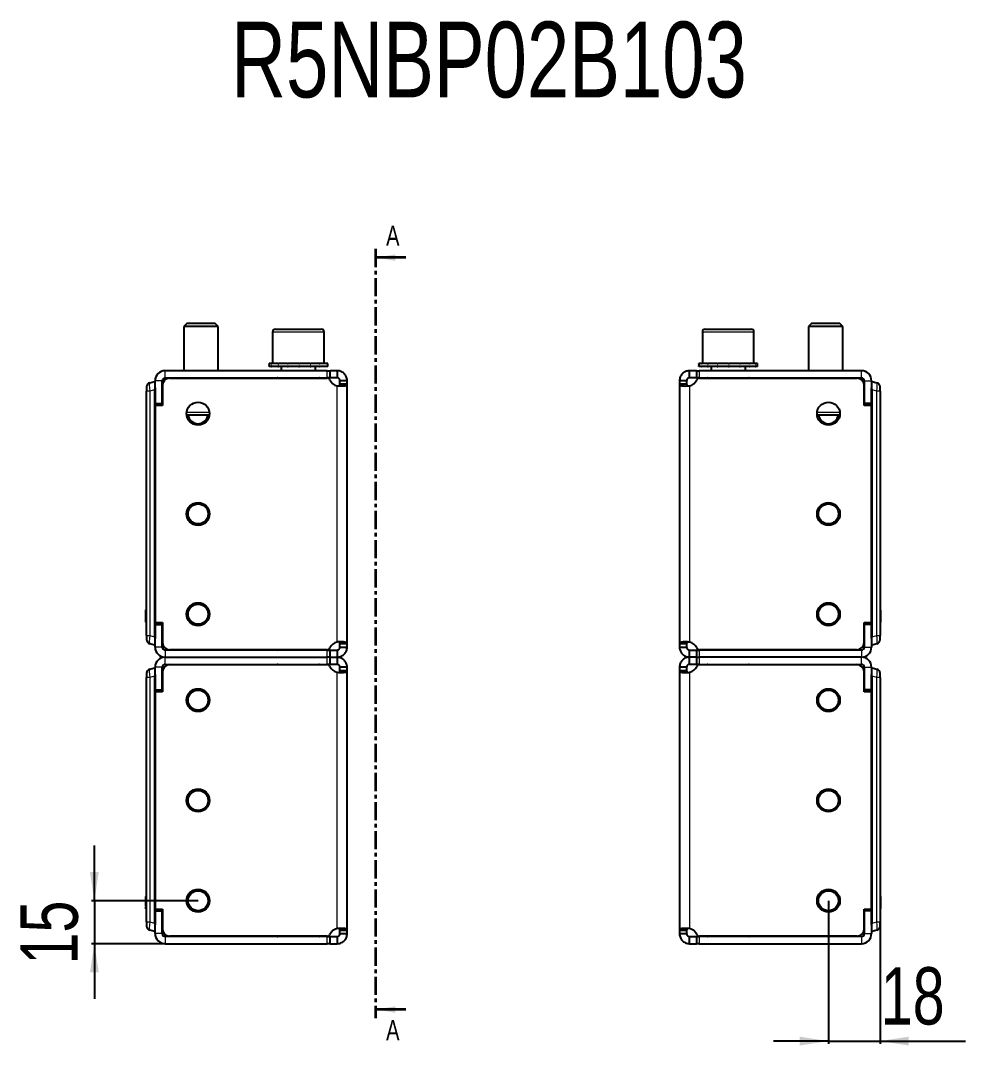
# Model space of a CAD drawing. Header units: millimetres. Extents: x 0 to 2611, y -108 to 612.
# Drawn here: x 1150.1 to 1480.6, y 253.8 to 611.6 of the extents above; entities that cross this region are included whole.
import ezdxf

# ---------------------------------------------------------------- set-up
doc = ezdxf.new("R2010")
doc.units = ezdxf.units.MM
doc.linetypes.add('CENTER', pattern=[10.16, 6.35, -1.27, 1.27, -1.27])
doc.layers.add('FORMAT', color=7, linetype='Continuous')
doc.styles.add('SLDTEXTSTYLE0', font='TXT', dxfattribs={"width": 0.75})
doc.dimstyles.new('SLDDIMSTYLE1', dxfattribs={"dimtxt": 20, "dimasz": 10, "dimexe": 0, "dimexo": 0.0625, "dimgap": 5, "dimtad": 2, "dimdec": 1, "dimrnd": 1e-09, "dimzin": 12, "dimdsep": 46, "dimtxsty": 'SLDTEXTSTYLE0', "dimsah": 1, "dimcen": 0.09, "dimadec": 0, "dimazin": 3, "dimtfac": 1, "dimtmove": 0, "dimatfit": 0, "dimfxl": 0, "dimfrac": 2, "dimtolj": 1, "dimtzin": 12, "dimarcsym": 0})

# ---------------------------------------------------------------- blocks, each defined once
blk = doc.blocks.new('_D_3')
at = {"layer": 'FORMAT'}
for p, q in [((1175.84, 304.39), (1175.84, 323.62)), ((1212.03, 304.39), (1174.84, 304.39)), ((1175.84, 304.39), (1175.84, 289.39)), ((1200.53, 289.39), (1174.84, 289.39)), ((1175.84, 289.39), (1175.84, 270.16))]:
    blk.add_line(p, q, dxfattribs=at)
for points in [[(1175.84, 304.39), (1177.38, 314.39), (1174.31, 314.39)], [(1175.84, 289.39), (1174.31, 279.39), (1177.38, 279.39)]]:
    blk.add_solid(points, dxfattribs=at)
at = {"layer": 'FORMAT', "insert": (1150.06, 282.11), "char_height": 20, "attachment_point": 1, "rotation": 90, "style": 'SLDTEXTSTYLE0'}
blk.add_mtext('15', dxfattribs=at)
blk = doc.blocks.new('_D_4')
at = {"layer": 'FORMAT'}
for p, q in [((1432.04, 304.38), (1432.04, 254.38)), ((1450.04, 299.63), (1450.04, 254.38)), ((1432.04, 255.38), (1412.81, 255.38)), ((1432.04, 255.38), (1450.04, 255.38)), ((1450.04, 255.38), (1479.82, 255.38))]:
    blk.add_line(p, q, dxfattribs=at)
for points in [[(1432.04, 255.38), (1422.04, 256.92), (1422.04, 253.85)], [(1450.04, 255.38), (1460.04, 253.85), (1460.04, 256.92)]]:
    blk.add_solid(points, dxfattribs=at)
at = {"layer": 'FORMAT', "insert": (1450.27, 281.17), "char_height": 20, "attachment_point": 1, "style": 'SLDTEXTSTYLE0'}
blk.add_mtext('18', dxfattribs=at)

msp = doc.modelspace()

# ---------------------------------------------------------------- linework, layer by layer
at = {"color": 7, "linetype": 'CENTER', "lineweight": 35}
msp.add_line((1273.91, 531.87), (1273.91, 263.4), dxfattribs=at)
at = {"color": 7, "linetype": 'Continuous', "lineweight": 35}
for p, q in [((1284.55, 528.87), (1273.91, 528.87)), ((1284.55, 266.4), (1273.91, 266.4))]:
    msp.add_line(p, q, dxfattribs=at)
at = {"color": 7, "linetype": 'Continuous', "lineweight": 25}
for p, q in [((1208.12, 505.89), (1207.04, 504.82)), ((1207.04, 504.82), (1207.04, 489.39)), ((1219.04, 504.82), (1207.04, 504.82)), ((1217.97, 505.89), (1208.12, 505.89)), ((1219.04, 504.82), (1217.97, 505.89)), ((1219.04, 489.39), (1219.04, 504.82)), ((1426.12, 505.89), (1425.04, 504.82)), ((1425.04, 504.82), (1425.04, 489.39)), ((1437.04, 504.82), (1425.04, 504.82)), ((1435.97, 505.89), (1426.12, 505.89)), ((1437.04, 504.82), (1435.97, 505.89)), ((1437.04, 489.39), (1437.04, 504.82)), ((1238.04, 502.89), (1238.04, 491.89)), ((1239.04, 503.89), (1255.04, 503.89)), ((1255.04, 503.89), (1255.04, 503.89)), ((1256.04, 491.89), (1256.04, 502.89)), ((1388.04, 502.89), (1388.04, 491.89)), ((1389.04, 503.89), (1405.04, 503.89)), ((1406.04, 491.89), (1406.04, 502.89)), ((1236.79, 491.89), (1236.79, 490.89)), ((1236.8, 491.89), (1236.8, 491.64)), ((1237.63, 491.89), (1236.8, 491.89)), ((1236.8, 491.89), (1236.8, 491.89)), ((1236.8, 490.89), (1236.8, 491.14)), ((1237.63, 490.89), (1236.8, 490.89)), ((1236.8, 490.89), (1236.8, 490.89)), ((1237.63, 491.89), (1237.73, 491.89)), ((1237.63, 490.89), (1237.73, 490.89)), ((1237.73, 491.89), (1237.73, 491.64)), ((1239.9, 491.89), (1237.73, 491.89)), ((1237.73, 490.89), (1237.73, 491.14)), ((1239.9, 490.89), (1237.73, 490.89)), ((1239.9, 491.89), (1240.08, 491.89)), ((1239.9, 490.89), (1240.08, 490.89)), ((1240.08, 491.89), (1240.08, 491.64)), ((1243.26, 491.89), (1240.08, 491.89)), ((1240.08, 490.89), (1240.08, 491.14)), ((1243.26, 490.89), (1240.08, 490.89)), ((1241.04, 490.89), (1241.04, 489.39)), ((1243.26, 491.89), (1243.49, 491.89)), ((1243.26, 490.89), (1243.49, 490.89)), ((1243.49, 491.89), (1243.49, 491.64)), ((1247.19, 491.89), (1243.49, 491.89)), ((1243.49, 490.89), (1243.49, 491.14)), ((1247.19, 490.89), (1243.49, 490.89)), ((1247.19, 491.89), (1247.27, 491.89)), ((1247.19, 490.89), (1247.34, 490.89)), ((1247.34, 490.89), (1247.44, 490.89)), ((1247.39, 491.89), (1247.44, 491.89)), ((1247.44, 491.89), (1247.44, 491.64)), ((1251.1, 491.89), (1247.44, 491.89)), ((1247.44, 490.89), (1247.44, 491.14)), ((1251.1, 490.89), (1247.44, 490.89)), ((1251.1, 491.89), (1251.33, 491.89)), ((1251.1, 490.89), (1251.33, 490.89)), ((1251.33, 491.89), (1251.33, 491.64)), ((1254.39, 491.89), (1251.33, 491.89)), ((1251.33, 490.89), (1251.33, 491.14)), ((1254.39, 490.89), (1251.33, 490.89)), ((1253.04, 489.39), (1253.04, 490.89)), ((1254.39, 491.89), (1254.57, 491.89)), ((1254.39, 490.89), (1254.57, 490.89)), ((1254.57, 491.89), (1254.57, 491.64)), ((1256.57, 491.89), (1254.57, 491.89)), ((1254.57, 490.89), (1254.57, 491.14)), ((1256.57, 490.89), (1254.57, 490.89)), ((1256.57, 491.89), (1256.66, 491.89)), ((1256.57, 490.89), (1256.66, 490.89)), ((1256.66, 491.89), (1256.66, 491.64)), ((1257.29, 491.89), (1256.66, 491.89)), ((1256.66, 490.89), (1256.66, 491.14)), ((1257.29, 490.89), (1256.66, 490.89)), ((1257.29, 490.89), (1257.29, 491.89)), ((1386.79, 491.89), (1386.79, 490.89)), ((1386.79, 491.89), (1386.8, 491.89)), ((1386.79, 490.89), (1386.8, 490.89)), ((1386.8, 491.89), (1386.8, 491.64)), ((1387.59, 491.89), (1386.8, 491.89)), ((1386.8, 490.89), (1386.8, 491.14)), ((1387.59, 490.89), (1386.8, 490.89)), ((1387.59, 491.89), (1387.69, 491.89)), ((1387.59, 490.89), (1387.69, 490.89)), ((1387.69, 491.89), (1387.69, 491.64)), ((1389.83, 491.89), (1387.69, 491.89)), ((1387.69, 490.89), (1387.69, 491.14)), ((1389.83, 490.89), (1387.69, 490.89)), ((1389.83, 491.89), (1390.01, 491.89)), ((1389.83, 490.89), (1390.01, 490.89)), ((1390.01, 491.89), (1390.01, 491.64)), ((1393.17, 491.89), (1390.01, 491.89)), ((1390.01, 490.89), (1390.01, 491.14)), ((1393.17, 490.89), (1390.01, 490.89)), ((1391.04, 490.89), (1391.04, 489.39)), ((1393.17, 491.89), (1393.4, 491.89)), ((1393.17, 490.89), (1393.4, 490.89)), ((1393.4, 491.89), (1393.4, 491.64)), ((1397.1, 491.89), (1393.4, 491.89)), ((1393.4, 490.89), (1393.4, 491.14)), ((1397.1, 490.89), (1393.4, 490.89)), ((1397.1, 491.89), (1397.18, 491.89)), ((1397.1, 490.89), (1397.27, 490.89)), ((1397.27, 490.89), (1397.35, 490.89)), ((1397.31, 491.89), (1397.35, 491.89)), ((1397.35, 491.89), (1397.35, 491.64)), ((1401.01, 491.89), (1397.35, 491.89)), ((1397.35, 490.89), (1397.35, 491.14)), ((1401.01, 490.89), (1397.35, 490.89)), ((1401.01, 491.89), (1401.24, 491.89)), ((1401.01, 490.89), (1401.24, 490.89)), ((1401.24, 491.89), (1401.24, 491.64)), ((1404.33, 491.89), (1401.24, 491.89)), ((1401.24, 490.89), (1401.24, 491.14)), ((1404.33, 490.89), (1401.24, 490.89)), ((1403.04, 489.39), (1403.04, 490.89)), ((1404.33, 491.89), (1404.5, 491.89)), ((1404.33, 490.89), (1404.5, 490.89)), ((1404.5, 491.89), (1404.5, 491.64)), ((1406.53, 491.89), (1404.5, 491.89)), ((1404.5, 490.89), (1404.5, 491.14)), ((1406.53, 490.89), (1404.5, 490.89)), ((1406.53, 491.89), (1406.63, 491.89)), ((1406.53, 490.89), (1406.63, 490.89)), ((1406.63, 491.89), (1406.63, 491.64)), ((1407.29, 491.89), (1406.63, 491.89)), ((1406.63, 490.89), (1406.63, 491.14)), ((1407.29, 490.89), (1406.63, 490.89)), ((1407.29, 490.89), (1407.29, 491.89)), ((1257.14, 489.39), (1200.54, 489.39)), ((1200.54, 486.89), (1257.14, 486.89)), ((1202.14, 486.79), (1257.12, 486.79)), ((1202.79, 486.89), (1202.79, 486.79)), ((1203.09, 486.89), (1203.09, 486.79)), ((1204.77, 486.89), (1204.77, 486.79)), ((1207.72, 486.89), (1207.72, 486.79)), ((1211.48, 486.89), (1211.48, 486.79)), ((1215.47, 486.89), (1215.47, 486.79)), ((1219.1, 486.89), (1219.1, 486.79)), ((1221.8, 486.89), (1221.8, 486.79)), ((1223.17, 486.89), (1223.17, 486.79)), ((1223.29, 486.79), (1223.29, 486.89)), ((1257.14, 489.39), (1258.14, 489.39)), ((1258.14, 486.89), (1257.14, 486.89)), ((1258.14, 486.89), (1258.14, 489.39)), ((1260.54, 489.39), (1258.14, 489.39)), ((1260.54, 486.89), (1258.14, 486.89)), ((1260.54, 489.39), (1260.54, 486.89)), ((1383.54, 486.89), (1383.54, 489.39)), ((1385.95, 489.39), (1383.54, 489.39)), ((1385.95, 486.89), (1383.54, 486.89)), ((1385.94, 489.39), (1385.94, 486.89)), ((1385.94, 489.39), (1386.94, 489.39)), ((1386.94, 486.89), (1385.94, 486.89)), ((1443.54, 489.39), (1386.94, 489.39)), ((1386.94, 486.89), (1443.54, 486.89)), ((1386.97, 486.79), (1441.94, 486.79)), ((1420.79, 486.89), (1420.79, 486.79)), ((1421.09, 486.89), (1421.09, 486.79)), ((1422.77, 486.89), (1422.77, 486.79)), ((1425.72, 486.89), (1425.72, 486.79)), ((1429.48, 486.89), (1429.48, 486.79)), ((1433.47, 486.89), (1433.47, 486.79)), ((1437.1, 486.89), (1437.1, 486.79)), ((1439.8, 486.89), (1439.8, 486.79)), ((1441.17, 486.89), (1441.17, 486.79)), ((1441.29, 486.79), (1441.29, 486.89)), ((1194.04, 483.74), (1194.04, 482.29)), ((1195.16, 485.19), (1196.84, 485.64)), ((1196.84, 485.64), (1197.04, 485.64)), ((1197.04, 477.94), (1197.04, 485.89)), ((1197.04, 483.37), (1197.04, 395.92)), ((1199.54, 477.94), (1199.54, 485.89)), ((1199.64, 484.29), (1199.64, 477.29)), ((1264.04, 485.89), (1261.54, 485.89)), ((1261.54, 484.67), (1261.54, 485.89)), ((1264.04, 484.67), (1261.54, 484.67)), ((1264.04, 484.67), (1264.04, 485.89)), ((1264.04, 394.11), (1264.04, 484.67)), ((1382.54, 485.89), (1380.04, 485.89)), ((1380.04, 485.89), (1380.04, 484.67)), ((1380.04, 484.67), (1380.04, 394.11)), ((1382.54, 484.67), (1380.04, 484.67)), ((1382.54, 485.89), (1382.54, 484.67)), ((1444.44, 477.29), (1444.44, 484.29)), ((1444.54, 485.89), (1444.54, 477.94)), ((1447.04, 485.89), (1447.04, 477.94)), ((1447.04, 485.64), (1447.24, 485.64)), ((1447.04, 395.92), (1447.04, 483.37)), ((1447.24, 485.64), (1448.93, 485.19)), ((1450.04, 482.29), (1450.04, 483.74)), ((1194.04, 407.84), (1194.04, 482.29)), ((1196.84, 482.74), (1196.84, 396.54)), ((1447.24, 396.54), (1447.24, 482.74)), ((1450.04, 482.29), (1450.04, 407.84)), ((1197.04, 477.94), (1199.54, 477.94)), ((1197.04, 401.49), (1197.04, 477.29)), ((1199.64, 477.29), (1197.04, 477.29)), ((1199.64, 478.87), (1199.54, 478.66)), ((1444.44, 478.87), (1444.54, 478.66)), ((1447.04, 477.29), (1444.44, 477.29)), ((1447.04, 477.94), (1444.54, 477.94)), ((1447.04, 477.29), (1447.04, 401.49)), ((1216.01, 473.89), (1208.08, 473.89)), ((1436.01, 473.89), (1428.08, 473.89)), ((1193.84, 405.9), (1194.04, 405.9)), ((1193.84, 405.55), (1194.04, 405.55)), ((1193.84, 404.82), (1193.84, 405.55)), ((1193.84, 404.82), (1194.04, 404.82)), ((1194.04, 399.64), (1194.04, 407.84)), ((1450.04, 407.84), (1450.04, 399.64)), ((1450.24, 405.9), (1450.04, 405.9)), ((1450.24, 405.86), (1450.04, 405.86)), ((1450.24, 405.84), (1450.04, 405.84)), ((1450.24, 405.4), (1450.24, 402.08)), ((1193.84, 403.87), (1193.84, 403.98)), ((1193.84, 402.42), (1194.04, 402.42)), ((1193.84, 401.88), (1193.84, 402.42)), ((1193.84, 401.88), (1194.04, 401.88)), ((1193.84, 401.59), (1194.04, 401.59)), ((1197.04, 401.49), (1199.64, 401.49)), ((1197.04, 400.84), (1199.54, 400.84)), ((1197.04, 392.89), (1197.04, 400.84)), ((1199.54, 392.89), (1199.54, 400.84)), ((1199.64, 401.49), (1199.64, 394.49)), ((1444.44, 401.49), (1447.04, 401.49)), ((1444.44, 394.49), (1444.44, 401.49)), ((1444.54, 400.84), (1444.54, 392.89)), ((1447.04, 400.84), (1444.54, 400.84)), ((1447.04, 400.84), (1447.04, 392.89)), ((1450.24, 401.64), (1450.04, 401.64)), ((1450.24, 401.59), (1450.04, 401.59)), ((1194.04, 396.99), (1194.04, 399.64)), ((1199.64, 400.41), (1199.54, 400.63)), ((1444.44, 400.41), (1444.54, 400.63)), ((1450.04, 399.64), (1450.04, 396.99)), ((1194.04, 396.99), (1194.04, 395.54)), ((1196.84, 393.64), (1195.16, 394.09)), ((1197.04, 393.64), (1196.84, 393.64)), ((1261.54, 394.11), (1264.04, 394.11)), ((1261.54, 392.89), (1261.54, 394.11)), ((1264.04, 392.89), (1264.04, 394.11)), ((1380.04, 394.11), (1382.54, 394.11)), ((1380.04, 394.11), (1380.04, 392.89)), ((1382.54, 394.11), (1382.54, 392.89)), ((1447.24, 393.64), (1447.04, 393.64)), ((1448.93, 394.09), (1447.24, 393.64)), ((1450.04, 395.54), (1450.04, 396.99)), ((1257.14, 391.89), (1200.54, 391.89)), ((1257.12, 391.99), (1202.14, 391.99)), ((1257.14, 391.89), (1258.14, 391.89)), ((1258.14, 389.39), (1258.14, 391.89)), ((1258.14, 391.89), (1260.54, 391.89)), ((1260.54, 391.89), (1260.54, 389.39)), ((1261.54, 392.89), (1264.04, 392.89)), ((1380.04, 392.89), (1382.54, 392.89)), ((1383.54, 389.39), (1383.54, 391.89)), ((1383.54, 391.89), (1385.95, 391.89)), ((1385.94, 391.89), (1385.94, 389.39)), ((1385.94, 391.89), (1386.94, 391.89)), ((1443.54, 391.89), (1386.94, 391.89)), ((1441.94, 391.99), (1386.97, 391.99)), ((1200.54, 389.39), (1257.14, 389.39)), ((1200.54, 386.89), (1257.14, 386.89)), ((1202.14, 386.79), (1257.12, 386.79)), ((1258.14, 389.39), (1257.14, 389.39)), ((1258.14, 386.89), (1257.14, 386.89)), ((1258.14, 386.89), (1258.14, 389.39)), ((1258.14, 389.39), (1260.54, 389.39)), ((1260.54, 386.89), (1258.14, 386.89)), ((1260.54, 389.39), (1260.54, 386.89)), ((1383.54, 386.89), (1383.54, 389.39)), ((1385.95, 389.39), (1383.54, 389.39)), ((1385.95, 386.89), (1383.54, 386.89)), ((1385.94, 389.39), (1385.94, 386.89)), ((1385.94, 389.39), (1386.94, 389.39)), ((1386.94, 386.89), (1385.94, 386.89)), ((1443.54, 389.39), (1386.94, 389.39)), ((1386.94, 386.89), (1443.54, 386.89)), ((1386.97, 386.79), (1441.94, 386.79)), ((1194.04, 383.74), (1194.04, 382.29)), ((1195.16, 385.19), (1196.84, 385.64)), ((1196.84, 385.64), (1197.04, 385.64)), ((1197.04, 377.94), (1197.04, 385.89)), ((1197.04, 383.37), (1197.04, 295.92)), ((1199.54, 377.94), (1199.54, 385.89)), ((1199.64, 384.29), (1199.64, 377.29)), ((1264.04, 385.89), (1261.54, 385.89)), ((1261.54, 384.67), (1261.54, 385.89)), ((1264.04, 384.67), (1261.54, 384.67)), ((1264.04, 384.67), (1264.04, 385.89)), ((1264.04, 294.11), (1264.04, 384.67)), ((1382.54, 385.89), (1380.04, 385.89)), ((1380.04, 385.89), (1380.04, 384.67)), ((1380.04, 384.67), (1380.04, 294.11)), ((1382.54, 384.67), (1380.04, 384.67)), ((1382.54, 385.89), (1382.54, 384.67)), ((1444.44, 377.29), (1444.44, 384.29)), ((1444.54, 385.89), (1444.54, 377.94)), ((1447.04, 385.89), (1447.04, 377.94)), ((1447.04, 385.64), (1447.24, 385.64)), ((1447.04, 295.92), (1447.04, 383.37)), ((1447.24, 385.64), (1448.93, 385.19)), ((1450.04, 382.29), (1450.04, 383.74)), ((1194.04, 307.84), (1194.04, 382.29)), ((1196.84, 382.74), (1196.84, 296.54)), ((1447.24, 296.54), (1447.24, 382.74)), ((1450.04, 382.29), (1450.04, 307.84)), ((1197.04, 377.94), (1199.54, 377.94)), ((1197.04, 301.49), (1197.04, 377.29)), ((1199.64, 377.29), (1197.04, 377.29)), ((1199.64, 378.87), (1199.54, 378.66)), ((1444.44, 378.87), (1444.54, 378.66)), ((1447.04, 377.29), (1444.44, 377.29)), ((1447.04, 377.94), (1444.54, 377.94)), ((1447.04, 377.29), (1447.04, 301.49)), ((1194.04, 299.64), (1194.04, 307.84)), ((1450.04, 307.84), (1450.04, 299.64)), ((1193.84, 305.9), (1194.04, 305.9)), ((1193.84, 305.55), (1194.04, 305.55)), ((1193.84, 304.82), (1193.84, 305.55)), ((1193.84, 304.82), (1194.04, 304.82)), ((1450.24, 305.9), (1450.04, 305.9)), ((1450.24, 305.86), (1450.04, 305.86)), ((1450.24, 305.84), (1450.04, 305.84)), ((1450.24, 305.4), (1450.24, 302.08)), ((1193.84, 303.87), (1193.84, 303.98)), ((1193.84, 302.42), (1194.04, 302.42)), ((1193.84, 301.88), (1193.84, 302.42)), ((1193.84, 301.88), (1194.04, 301.88)), ((1193.84, 301.59), (1194.04, 301.59)), ((1197.04, 301.49), (1199.64, 301.49)), ((1197.04, 300.84), (1199.54, 300.84)), ((1197.04, 292.89), (1197.04, 300.84)), ((1199.54, 292.89), (1199.54, 300.84)), ((1199.64, 300.41), (1199.54, 300.63)), ((1199.64, 301.49), (1199.64, 294.49)), ((1444.44, 301.49), (1447.04, 301.49)), ((1444.44, 294.49), (1444.44, 301.49)), ((1444.44, 300.41), (1444.54, 300.63)), ((1444.54, 300.84), (1444.54, 292.89)), ((1447.04, 300.84), (1444.54, 300.84)), ((1447.04, 300.84), (1447.04, 292.89)), ((1450.24, 301.64), (1450.04, 301.64)), ((1450.24, 301.59), (1450.04, 301.59)), ((1194.04, 296.99), (1194.04, 299.64)), ((1194.04, 296.99), (1194.04, 295.54)), ((1450.04, 299.64), (1450.04, 296.99)), ((1450.04, 295.54), (1450.04, 296.99)), ((1196.84, 293.64), (1195.16, 294.09)), ((1197.04, 293.64), (1196.84, 293.64)), ((1261.54, 294.11), (1264.04, 294.11)), ((1261.54, 292.89), (1261.54, 294.11)), ((1264.04, 292.89), (1264.04, 294.11)), ((1380.04, 294.11), (1382.54, 294.11)), ((1380.04, 294.11), (1380.04, 292.89)), ((1382.54, 294.11), (1382.54, 292.89)), ((1447.24, 293.64), (1447.04, 293.64)), ((1448.93, 294.09), (1447.24, 293.64)), ((1257.14, 291.89), (1200.54, 291.89)), ((1257.12, 291.99), (1202.14, 291.99)), ((1257.14, 291.89), (1258.14, 291.89)), ((1258.14, 289.39), (1258.14, 291.89)), ((1258.14, 291.89), (1260.54, 291.89)), ((1260.54, 291.89), (1260.54, 289.39)), ((1261.54, 292.89), (1264.04, 292.89)), ((1380.04, 292.89), (1382.54, 292.89)), ((1383.54, 289.39), (1383.54, 291.89)), ((1383.54, 291.89), (1385.94, 291.89)), ((1385.94, 291.89), (1385.94, 289.39)), ((1385.94, 291.89), (1386.94, 291.89)), ((1443.54, 291.89), (1386.94, 291.89)), ((1441.94, 291.99), (1386.97, 291.99)), ((1200.54, 289.39), (1257.14, 289.39)), ((1258.14, 289.39), (1257.14, 289.39)), ((1258.14, 289.39), (1260.54, 289.39)), ((1383.54, 289.39), (1385.95, 289.39)), ((1386.94, 289.39), (1385.94, 289.39)), ((1386.94, 289.39), (1443.54, 289.39))]:
    msp.add_line(p, q, dxfattribs=at)
at = {"color": 8, "linetype": 'Continuous', "lineweight": 18}
for p, q in [((1256.04, 502.89), (1238.04, 502.89)), ((1406.04, 502.89), (1388.04, 502.89)), ((1200.54, 486.89), (1200.54, 489.39)), ((1257.14, 486.89), (1257.14, 489.39)), ((1386.94, 489.39), (1386.94, 486.89)), ((1443.54, 486.89), (1443.54, 489.39)), ((1199.54, 485.89), (1197.04, 485.89)), ((1260.54, 394.67), (1260.54, 484.12)), ((1383.54, 484.12), (1383.54, 394.67)), ((1444.54, 485.89), (1447.04, 485.89)), ((1195.16, 482.29), (1194.04, 482.29)), ((1196.84, 482.74), (1195.16, 482.29)), ((1195.16, 482.29), (1195.16, 396.99)), ((1448.93, 482.29), (1447.24, 482.74)), ((1448.93, 396.99), (1448.93, 482.29)), ((1450.04, 482.29), (1448.93, 482.29)), ((1197.24, 477.94), (1197.24, 477.29)), ((1446.85, 477.29), (1446.85, 477.94)), ((1208.08, 474.89), (1216.01, 474.89)), ((1428.08, 474.89), (1436.01, 474.89)), ((1450.24, 405.4), (1450.04, 405.4)), ((1193.84, 403.7), (1194.04, 403.7)), ((1197.24, 401.49), (1197.24, 400.84)), ((1446.85, 400.84), (1446.85, 401.49)), ((1450.24, 402.08), (1450.04, 402.08)), ((1194.04, 396.99), (1195.16, 396.99)), ((1195.16, 396.99), (1196.84, 396.54)), ((1447.24, 396.54), (1448.93, 396.99)), ((1448.93, 396.99), (1450.04, 396.99)), ((1199.54, 392.89), (1197.04, 392.89)), ((1200.54, 391.89), (1200.54, 389.39)), ((1257.14, 389.39), (1257.14, 391.89)), ((1386.94, 391.89), (1386.94, 389.39)), ((1443.54, 391.89), (1443.54, 389.39)), ((1444.54, 392.89), (1447.04, 392.89)), ((1200.54, 386.89), (1200.54, 389.39)), ((1257.14, 386.89), (1257.14, 389.39)), ((1386.94, 389.39), (1386.94, 386.89)), ((1443.54, 386.89), (1443.54, 389.39)), ((1199.54, 385.89), (1197.04, 385.89)), ((1260.54, 294.67), (1260.54, 384.12)), ((1383.54, 384.12), (1383.54, 294.67)), ((1444.54, 385.89), (1447.04, 385.89)), ((1195.16, 382.29), (1194.04, 382.29)), ((1196.84, 382.74), (1195.16, 382.29)), ((1195.16, 382.29), (1195.16, 296.99)), ((1448.93, 382.29), (1447.24, 382.74)), ((1448.93, 296.99), (1448.93, 382.29)), ((1450.04, 382.29), (1448.93, 382.29)), ((1197.24, 377.94), (1197.24, 377.29)), ((1446.85, 377.29), (1446.85, 377.94)), ((1450.24, 305.4), (1450.04, 305.4)), ((1193.84, 303.7), (1194.04, 303.7)), ((1197.24, 301.49), (1197.24, 300.84)), ((1446.85, 300.84), (1446.85, 301.49)), ((1450.24, 302.08), (1450.04, 302.08)), ((1194.04, 296.99), (1195.16, 296.99)), ((1195.16, 296.99), (1196.84, 296.54)), ((1447.24, 296.54), (1448.93, 296.99)), ((1448.93, 296.99), (1450.04, 296.99)), ((1199.54, 292.89), (1197.04, 292.89)), ((1200.54, 291.89), (1200.54, 289.39)), ((1257.14, 289.39), (1257.14, 291.89)), ((1386.94, 291.89), (1386.94, 289.39)), ((1443.54, 291.89), (1443.54, 289.39)), ((1444.54, 292.89), (1447.04, 292.89))]:
    msp.add_line(p, q, dxfattribs=at)
at = {"color": 7, "linetype": 'Continuous', "lineweight": 25}
for centre, radius in [((1212.04, 474.39), 4), ((1432.04, 474.39), 4), ((1212.04, 439.39), 4), ((1212.04, 439.39), 3.5), ((1432.04, 439.39), 4), ((1432.04, 439.39), 3.5), ((1212.04, 404.39), 4), ((1212.04, 404.39), 3.5), ((1432.04, 404.39), 4), ((1432.04, 404.39), 3.5), ((1212.04, 374.39), 4), ((1212.04, 374.39), 3.5), ((1432.04, 374.39), 4), ((1432.04, 374.39), 3.5), ((1212.04, 339.39), 4), ((1212.04, 339.39), 3.5), ((1432.04, 339.39), 4), ((1432.04, 339.39), 3.5), ((1212.04, 304.39), 4), ((1212.04, 304.39), 3.5), ((1432.04, 304.39), 4), ((1432.04, 304.39), 3.5)]:
    msp.add_circle(centre, radius, dxfattribs=at)
for centre, radius, start, end in [((1239.04, 502.89), 1, 90, 180), ((1255.04, 502.89), 1, 0, 90), ((1389.04, 502.89), 1, 90, 180), ((1405.04, 502.89), 1, 0, 90), ((1200.54, 485.89), 3.5, 90, 180), ((1200.54, 485.89), 1, 90, 180), ((1202.14, 484.29), 2.5, 90, 180), ((1239.69, 486.54), 0.35, 45.5847, 90), ((1254.39, 486.54), 0.35, 90, 134.4153), ((1257.12, 485.79), 1, 22.8854, 90), ((1386.97, 485.79), 1, 90, 157.1146), ((1389.69, 486.54), 0.35, 45.5847, 90), ((1404.39, 486.54), 0.35, 90, 134.4153), ((1441.94, 484.29), 2.5, 360, 90), ((1443.54, 485.89), 3.5, 360, 90), ((1443.54, 485.89), 1, 360, 90), ((1195.54, 483.74), 1.5, 105, 180), ((1261.27, 487.54), 3.5, 202.8854, 258.1052), ((1382.82, 487.54), 3.5, 281.8948, 337.1146), ((1448.54, 483.74), 1.5, 0, 75), ((1212.04, 474.39), 3.5, 188.2132, 351.7868), ((1432.04, 474.39), 3.5, 188.2132, 351.7868), ((1195.54, 395.54), 1.5, 180, 255), ((1202.14, 394.49), 2.5, 180, 270), ((1261.27, 391.24), 3.5, 101.8948, 157.1146), ((1382.82, 391.24), 3.5, 22.8854, 78.1052), ((1441.94, 394.49), 2.5, 270, 0), ((1448.54, 395.54), 1.5, 285, 0), ((1200.54, 392.89), 3.5, 180, 270), ((1200.54, 392.89), 1, 180, 270), ((1239.69, 392.24), 0.35, 270, 314.4153), ((1254.39, 392.24), 0.35, 225.5847, 270), ((1257.12, 392.99), 1, 270, 337.1146), ((1386.97, 392.99), 1, 202.8854, 270), ((1389.69, 392.24), 0.35, 270, 314.4153), ((1404.39, 392.24), 0.35, 225.5847, 270), ((1443.54, 392.89), 3.5, 270, 0), ((1443.54, 392.89), 1, 270, 0), ((1200.54, 385.89), 3.5, 90, 180), ((1200.54, 385.89), 1, 90, 180), ((1202.14, 384.29), 2.5, 90, 180), ((1239.69, 386.54), 0.35, 45.5847, 90), ((1254.39, 386.54), 0.35, 90, 134.4153), ((1257.12, 385.79), 1, 22.8854, 90), ((1386.97, 385.79), 1, 90, 157.1146), ((1389.69, 386.54), 0.35, 45.5847, 90), ((1404.39, 386.54), 0.35, 90, 134.4153), ((1441.94, 384.29), 2.5, 360, 90), ((1443.54, 385.89), 3.5, 360, 90), ((1443.54, 385.89), 1, 360, 90), ((1195.54, 383.74), 1.5, 105, 180), ((1261.27, 387.54), 3.5, 202.8854, 258.1052), ((1382.82, 387.54), 3.5, 281.8948, 337.1146), ((1448.54, 383.74), 1.5, 0, 75), ((1195.54, 295.54), 1.5, 180, 255), ((1202.14, 294.49), 2.5, 180, 270), ((1261.27, 291.24), 3.5, 101.8948, 157.1146), ((1382.82, 291.24), 3.5, 22.8854, 78.1052), ((1441.94, 294.49), 2.5, 270, 0), ((1448.54, 295.54), 1.5, 285, 0), ((1200.54, 292.89), 3.5, 180, 270), ((1200.54, 292.89), 1, 180, 270), ((1239.69, 292.24), 0.35, 270, 314.4153), ((1254.39, 292.24), 0.35, 225.5847, 270), ((1257.12, 292.99), 1, 270, 337.1146), ((1386.97, 292.99), 1, 202.8854, 270), ((1389.69, 292.24), 0.35, 270, 314.4153), ((1404.39, 292.24), 0.35, 225.5847, 270), ((1443.54, 292.89), 3.5, 270, 0), ((1443.54, 292.89), 1, 270, 0)]:
    msp.add_arc(centre, radius, start, end, dxfattribs=at)
at = {"color": 8, "linetype": 'Continuous', "lineweight": 18}
for centre, major_axis, start_param, end_param in [((1195.54, 482.19), (-0.38, 3), 0.016741, 1.520499), ((1448.54, 482.19), (0.38, 3), 4.762686, 6.266445), ((1195.54, 397.1), (0.38, 3), 1.621093, 3.124852), ((1448.54, 397.1), (-0.38, 3), 3.158333, 4.662092), ((1195.54, 382.19), (-0.38, 3), 0.016741, 1.520499), ((1448.54, 382.19), (0.38, 3), 4.762686, 6.266445), ((1195.54, 297.1), (0.38, 3), 1.621093, 3.124852), ((1448.54, 297.1), (-0.38, 3), 3.158333, 4.662092)]:
    msp.add_ellipse(centre, major_axis=major_axis, ratio=0.123038, start_param=start_param, end_param=end_param, dxfattribs=at)
at = {"color": 7, "linetype": 'Continuous', "lineweight": 25}
for centre, major_axis, start_param, end_param in [((1208.44, 485.64), (-11.57, -3.1), 6.030113, 6.216148), ((1435.65, 485.64), (11.57, -3.1), 0.067037, 0.253072), ((1208.44, 393.64), (-11.57, 3.1), 0.067037, 0.253072), ((1435.65, 393.64), (11.57, 3.1), 6.030113, 6.216148), ((1208.44, 385.64), (-11.57, -3.1), 6.030113, 6.216148), ((1435.65, 385.64), (11.57, -3.1), 0.067037, 0.253072), ((1208.44, 293.64), (-11.57, 3.1), 0.067037, 0.253072), ((1435.65, 293.64), (11.57, 3.1), 6.030113, 6.216148)]:
    msp.add_ellipse(centre, major_axis=major_axis, ratio=0.250563, start_param=start_param, end_param=end_param, dxfattribs=at)
for points, knots in [([(1236.8, 491.64), (1236.8, 491.68), (1236.8, 491.75), (1236.8, 491.83), (1236.8, 491.87), (1236.8, 491.89)], [0, 0, 0, 0, 0.4999808, 0.7499881, 1, 1, 1, 1]), ([(1236.8, 490.89), (1236.8, 490.91), (1236.8, 490.95), (1236.8, 491.04), (1236.8, 491.1), (1236.8, 491.14)], [0, 0, 0, 0, 0.25014, 0.50028, 1, 1, 1, 1]), ([(1237.73, 491.64), (1237.72, 491.68), (1237.69, 491.75), (1237.66, 491.83), (1237.64, 491.87), (1237.63, 491.89)], [0, 0, 0, 0, 0.499981, 0.749988, 1, 1, 1, 1]), ([(1237.63, 490.89), (1237.64, 490.91), (1237.66, 490.95), (1237.69, 491.04), (1237.72, 491.1), (1237.73, 491.14)], [0, 0, 0, 0, 0.25014, 0.50028, 1, 1, 1, 1]), ([(1240.08, 491.64), (1240.05, 491.68), (1240, 491.75), (1239.94, 491.83), (1239.91, 491.87), (1239.9, 491.89)], [0, 0, 0, 0, 0.4999808, 0.7499881, 1, 1, 1, 1]), ([(1239.9, 490.89), (1239.91, 490.91), (1239.94, 490.95), (1240, 491.04), (1240.05, 491.1), (1240.08, 491.14)], [0, 0, 0, 0, 0.25014, 0.50028, 1, 1, 1, 1]), ([(1243.49, 491.64), (1243.45, 491.68), (1243.39, 491.75), (1243.31, 491.83), (1243.28, 491.87), (1243.26, 491.89)], [0, 0, 0, 0, 0.499981, 0.749988, 1, 1, 1, 1]), ([(1243.26, 490.89), (1243.28, 490.91), (1243.31, 490.95), (1243.39, 491.04), (1243.45, 491.1), (1243.49, 491.14)], [0, 0, 0, 0, 0.25014, 0.50028, 1, 1, 1, 1]), ([(1247.44, 491.64), (1247.4, 491.68), (1247.34, 491.75), (1247.25, 491.83), (1247.21, 491.87), (1247.19, 491.89)], [0, 0, 0, 0, 0.499981, 0.749988, 1, 1, 1, 1]), ([(1247.19, 490.89), (1247.21, 490.91), (1247.25, 490.95), (1247.34, 491.04), (1247.4, 491.1), (1247.44, 491.14)], [0, 0, 0, 0, 0.25014, 0.50028, 1, 1, 1, 1]), ([(1247.44, 491.64), (1247.42, 491.71), (1247.39, 491.84), (1247.36, 491.88), (1247.34, 491.89)], [0, 0, 0, 0, 0.561794, 1, 1, 1, 1]), ([(1247.44, 491.14), (1247.42, 491.07), (1247.39, 490.94), (1247.36, 490.91), (1247.34, 490.89)], [0, 0, 0, 0, 0.561794, 1, 1, 1, 1]), ([(1251.33, 491.64), (1251.29, 491.68), (1251.23, 491.75), (1251.16, 491.83), (1251.12, 491.87), (1251.1, 491.89)], [0, 0, 0, 0, 0.499981, 0.749988, 1, 1, 1, 1]), ([(1251.1, 490.89), (1251.12, 490.91), (1251.16, 490.95), (1251.23, 491.04), (1251.29, 491.1), (1251.33, 491.14)], [0, 0, 0, 0, 0.25014, 0.50028, 1, 1, 1, 1]), ([(1254.57, 491.64), (1254.54, 491.68), (1254.5, 491.75), (1254.44, 491.83), (1254.41, 491.87), (1254.39, 491.89)], [0, 0, 0, 0, 0.499981, 0.749988, 1, 1, 1, 1]), ([(1254.39, 490.89), (1254.41, 490.91), (1254.44, 490.95), (1254.5, 491.04), (1254.54, 491.1), (1254.57, 491.14)], [0, 0, 0, 0, 0.25014, 0.50028, 1, 1, 1, 1]), ([(1256.66, 491.64), (1256.64, 491.68), (1256.62, 491.75), (1256.59, 491.83), (1256.58, 491.87), (1256.57, 491.89)], [0, 0, 0, 0, 0.499981, 0.749988, 1, 1, 1, 1]), ([(1256.57, 490.89), (1256.58, 490.91), (1256.59, 490.95), (1256.62, 491.04), (1256.64, 491.1), (1256.66, 491.14)], [0, 0, 0, 0, 0.25014, 0.50028, 1, 1, 1, 1]), ([(1386.8, 491.64), (1386.8, 491.68), (1386.8, 491.75), (1386.79, 491.83), (1386.79, 491.87), (1386.79, 491.89)], [0, 0, 0, 0, 0.499981, 0.749988, 1, 1, 1, 1]), ([(1386.79, 490.89), (1386.79, 490.91), (1386.79, 490.95), (1386.8, 491.04), (1386.8, 491.1), (1386.8, 491.14)], [0, 0, 0, 0, 0.25014, 0.50028, 1, 1, 1, 1]), ([(1387.69, 491.64), (1387.68, 491.68), (1387.65, 491.75), (1387.62, 491.83), (1387.6, 491.87), (1387.59, 491.89)], [0, 0, 0, 0, 0.499981, 0.749988, 1, 1, 1, 1]), ([(1387.59, 490.89), (1387.6, 490.91), (1387.62, 490.95), (1387.65, 491.04), (1387.68, 491.1), (1387.69, 491.14)], [0, 0, 0, 0, 0.25014, 0.50028, 1, 1, 1, 1]), ([(1390.01, 491.64), (1389.98, 491.68), (1389.94, 491.75), (1389.88, 491.83), (1389.85, 491.87), (1389.83, 491.89)], [0, 0, 0, 0, 0.499981, 0.749988, 1, 1, 1, 1]), ([(1389.83, 490.89), (1389.85, 490.91), (1389.88, 490.95), (1389.94, 491.04), (1389.98, 491.1), (1390.01, 491.14)], [0, 0, 0, 0, 0.25014, 0.50028, 1, 1, 1, 1]), ([(1393.4, 491.64), (1393.36, 491.68), (1393.3, 491.75), (1393.23, 491.83), (1393.19, 491.87), (1393.17, 491.89)], [0, 0, 0, 0, 0.499981, 0.749988, 1, 1, 1, 1]), ([(1393.17, 490.89), (1393.19, 490.91), (1393.23, 490.95), (1393.3, 491.04), (1393.36, 491.1), (1393.4, 491.14)], [0, 0, 0, 0, 0.25014, 0.50028, 1, 1, 1, 1]), ([(1397.35, 491.64), (1397.3, 491.68), (1397.24, 491.75), (1397.16, 491.83), (1397.12, 491.87), (1397.1, 491.89)], [0, 0, 0, 0, 0.4999808, 0.7499881, 1, 1, 1, 1]), ([(1397.1, 490.89), (1397.12, 490.91), (1397.16, 490.95), (1397.24, 491.04), (1397.3, 491.1), (1397.35, 491.14)], [0, 0, 0, 0, 0.25014, 0.50028, 1, 1, 1, 1]), ([(1397.35, 491.64), (1397.33, 491.71), (1397.31, 491.84), (1397.28, 491.88), (1397.27, 491.89)], [0, 0, 0, 0, 0.561794, 1, 1, 1, 1]), ([(1397.35, 491.14), (1397.33, 491.07), (1397.31, 490.94), (1397.28, 490.91), (1397.27, 490.89)], [0, 0, 0, 0, 0.561794, 1, 1, 1, 1]), ([(1401.24, 491.64), (1401.21, 491.68), (1401.15, 491.75), (1401.07, 491.83), (1401.03, 491.87), (1401.01, 491.89)], [0, 0, 0, 0, 0.499981, 0.749988, 1, 1, 1, 1]), ([(1401.01, 490.89), (1401.03, 490.91), (1401.07, 490.95), (1401.15, 491.04), (1401.21, 491.1), (1401.24, 491.14)], [0, 0, 0, 0, 0.2501401, 0.5002802, 1, 1, 1, 1]), ([(1404.5, 491.64), (1404.47, 491.68), (1404.43, 491.75), (1404.37, 491.83), (1404.34, 491.87), (1404.33, 491.89)], [0, 0, 0, 0, 0.499981, 0.749988, 1, 1, 1, 1]), ([(1404.33, 490.89), (1404.34, 490.91), (1404.37, 490.95), (1404.43, 491.04), (1404.47, 491.1), (1404.5, 491.14)], [0, 0, 0, 0, 0.2501401, 0.5002802, 1, 1, 1, 1]), ([(1406.63, 491.64), (1406.61, 491.68), (1406.59, 491.75), (1406.56, 491.83), (1406.54, 491.87), (1406.53, 491.89)], [0, 0, 0, 0, 0.499981, 0.749988, 1, 1, 1, 1]), ([(1406.53, 490.89), (1406.54, 490.91), (1406.56, 490.95), (1406.59, 491.04), (1406.61, 491.1), (1406.63, 491.14)], [0, 0, 0, 0, 0.25014, 0.50028, 1, 1, 1, 1]), ([(1203.05, 486.79), (1203.05, 486.8), (1203.04, 486.84), (1203.03, 486.87), (1203.03, 486.89)], [0, 0, 0, 0, 0.374848, 1, 1, 1, 1]), ([(1204.69, 486.79), (1204.68, 486.8), (1204.66, 486.84), (1204.64, 486.87), (1204.63, 486.89)], [0, 0, 0, 0, 0.374848, 1, 1, 1, 1]), ([(1207.59, 486.79), (1207.58, 486.8), (1207.55, 486.84), (1207.53, 486.87), (1207.51, 486.89)], [0, 0, 0, 0, 0.374848, 1, 1, 1, 1]), ([(1211.33, 486.79), (1211.32, 486.8), (1211.28, 486.84), (1211.25, 486.87), (1211.23, 486.89)], [0, 0, 0, 0, 0.374848, 1, 1, 1, 1]), ([(1215.33, 486.79), (1215.32, 486.8), (1215.28, 486.84), (1215.25, 486.87), (1215.23, 486.89)], [0, 0, 0, 0, 0.374848, 1, 1, 1, 1]), ([(1218.98, 486.79), (1218.97, 486.8), (1218.94, 486.84), (1218.91, 486.87), (1218.9, 486.89)], [0, 0, 0, 0, 0.374848, 1, 1, 1, 1]), ([(1221.72, 486.79), (1221.72, 486.8), (1221.7, 486.84), (1221.68, 486.87), (1221.67, 486.89)], [0, 0, 0, 0, 0.374848, 1, 1, 1, 1]), ([(1223.15, 486.79), (1223.15, 486.8), (1223.14, 486.84), (1223.14, 486.87), (1223.13, 486.89)], [0, 0, 0, 0, 0.374848, 1, 1, 1, 1]), ([(1264.04, 485.89), (1264.03, 486.15), (1264, 486.64), (1263.71, 487.46), (1263.25, 488.17), (1262.62, 488.74), (1262.01, 489.1), (1261.3, 489.34), (1260.8, 489.37), (1260.54, 489.39)], [0, 0, 0, 0, 0.144067, 0.271276, 0.474907, 0.597997, 0.726338, 0.860245, 1, 1, 1, 1]), ([(1261.54, 485.89), (1261.53, 486.03), (1261.51, 486.22), (1261.38, 486.44), (1261.28, 486.58), (1261.14, 486.7), (1260.96, 486.81), (1260.76, 486.88), (1260.62, 486.89), (1260.54, 486.89)], [0, 0, 0, 0, 0.294103, 0.406373, 0.497014, 0.611853, 0.731691, 0.860101, 1, 1, 1, 1]), ([(1383.54, 489.39), (1383.25, 489.37), (1382.7, 489.33), (1381.8, 488.98), (1380.91, 488.31), (1380.19, 487.2), (1380.09, 486.34), (1380.04, 485.89)], [0, 0, 0, 0, 0.16069, 0.301312, 0.521951, 0.753573, 1, 1, 1, 1]), ([(1383.54, 486.89), (1383.46, 486.89), (1383.31, 486.87), (1383.1, 486.79), (1382.93, 486.69), (1382.8, 486.57), (1382.69, 486.43), (1382.57, 486.19), (1382.56, 486.01), (1382.54, 485.89)], [0, 0, 0, 0, 0.1567865, 0.2908092, 0.4035006, 0.4972984, 0.6071328, 0.7261813, 1, 1, 1, 1]), ([(1421.05, 486.79), (1421.05, 486.8), (1421.04, 486.84), (1421.03, 486.87), (1421.03, 486.89)], [0, 0, 0, 0, 0.374848, 1, 1, 1, 1]), ([(1422.69, 486.79), (1422.68, 486.8), (1422.66, 486.84), (1422.64, 486.87), (1422.63, 486.89)], [0, 0, 0, 0, 0.374848, 1, 1, 1, 1]), ([(1425.59, 486.79), (1425.58, 486.8), (1425.55, 486.84), (1425.53, 486.87), (1425.51, 486.89)], [0, 0, 0, 0, 0.374848, 1, 1, 1, 1]), ([(1429.33, 486.79), (1429.32, 486.8), (1429.28, 486.84), (1429.25, 486.87), (1429.23, 486.89)], [0, 0, 0, 0, 0.374848, 1, 1, 1, 1]), ([(1433.33, 486.79), (1433.32, 486.8), (1433.28, 486.84), (1433.25, 486.87), (1433.23, 486.89)], [0, 0, 0, 0, 0.374848, 1, 1, 1, 1]), ([(1436.98, 486.79), (1436.97, 486.8), (1436.94, 486.84), (1436.91, 486.87), (1436.9, 486.89)], [0, 0, 0, 0, 0.374848, 1, 1, 1, 1]), ([(1439.72, 486.79), (1439.72, 486.8), (1439.7, 486.84), (1439.68, 486.87), (1439.67, 486.89)], [0, 0, 0, 0, 0.374848, 1, 1, 1, 1]), ([(1441.15, 486.79), (1441.15, 486.8), (1441.14, 486.84), (1441.14, 486.87), (1441.13, 486.89)], [0, 0, 0, 0, 0.374848, 1, 1, 1, 1]), ([(1260.54, 484.12), (1260.86, 484.1), (1261.45, 484.07), (1262.4, 484.06), (1263.26, 484.1), (1263.92, 484.31), (1264, 484.55), (1264.04, 484.67)], [0, 0, 0, 0, 0.1708405, 0.3192172, 0.5481031, 0.7678223, 1, 1, 1, 1]), ([(1261.02, 484.07), (1261.02, 484.07), (1261.09, 484.06), (1261.19, 484.08), (1261.32, 484.12), (1261.41, 484.21), (1261.52, 484.38), (1261.53, 484.55), (1261.54, 484.67)], [0, 0, 0, 0, 0.010499, 0.167595, 0.301027, 0.450649, 0.615637, 1, 1, 1, 1]), ([(1380.04, 484.67), (1380.09, 484.54), (1380.18, 484.33), (1380.75, 484.13), (1381.35, 484.06), (1381.99, 484.04), (1382.73, 484.06), (1383.27, 484.1), (1383.54, 484.12)], [0, 0, 0, 0, 0.254149, 0.448213, 0.574908, 0.708872, 0.850468, 1, 1, 1, 1]), ([(1382.54, 484.67), (1382.56, 484.55), (1382.58, 484.35), (1382.73, 484.14), (1382.86, 484.09), (1382.91, 484.08)], [0, 0, 0, 0, 0.488232, 0.819706, 1, 1, 1, 1]), ([(1193.84, 405.55), (1193.84, 405.66), (1193.84, 405.86), (1193.84, 405.89), (1193.84, 405.9)], [0, 0, 0, 0, 0.5368, 1, 1, 1, 1]), ([(1193.84, 403.7), (1193.84, 403.86), (1193.84, 404.2), (1193.84, 404.62), (1193.84, 404.8), (1193.84, 404.89)], [0, 0, 0, 0, 0.346986, 0.702168, 1, 1, 1, 1]), ([(1450.24, 405.84), (1450.24, 405.83), (1450.24, 405.82), (1450.24, 405.7), (1450.24, 405.56), (1450.24, 405.45), (1450.24, 405.4)], [0, 0, 0, 0, 0.281303, 0.555629, 0.773878, 1, 1, 1, 1]), ([(1193.84, 402.54), (1193.84, 402.57), (1193.84, 402.7), (1193.84, 403.11), (1193.84, 403.5), (1193.84, 403.7)], [0, 0, 0, 0, 0.136302, 0.576865, 1, 1, 1, 1]), ([(1193.84, 401.59), (1193.84, 401.6), (1193.84, 401.63), (1193.84, 401.8), (1193.84, 401.88)], [0, 0, 0, 0, 0.577653, 1, 1, 1, 1]), ([(1450.24, 402.08), (1450.24, 402.01), (1450.24, 401.89), (1450.24, 401.74), (1450.24, 401.65), (1450.24, 401.64), (1450.24, 401.64)], [0, 0, 0, 0, 0.285197, 0.560428, 0.777044, 1, 1, 1, 1]), ([(1264.04, 394.11), (1263.99, 394.24), (1263.9, 394.46), (1263.33, 394.65), (1262.73, 394.72), (1262.1, 394.74), (1261.36, 394.73), (1260.82, 394.69), (1260.54, 394.67)], [0, 0, 0, 0, 0.254149, 0.448213, 0.574908, 0.708872, 0.850468, 1, 1, 1, 1]), ([(1261.54, 394.11), (1261.53, 394.23), (1261.51, 394.44), (1261.36, 394.65), (1261.23, 394.69), (1261.18, 394.71)], [0, 0, 0, 0, 0.488232, 0.819706, 1, 1, 1, 1]), ([(1383.54, 394.67), (1383.23, 394.68), (1382.64, 394.71), (1381.69, 394.72), (1380.83, 394.68), (1380.17, 394.47), (1380.09, 394.23), (1380.04, 394.11)], [0, 0, 0, 0, 0.17084, 0.319217, 0.548103, 0.767822, 1, 1, 1, 1]), ([(1383.07, 394.72), (1383.07, 394.72), (1383, 394.72), (1382.9, 394.71), (1382.77, 394.66), (1382.67, 394.57), (1382.57, 394.4), (1382.55, 394.23), (1382.54, 394.11)], [0, 0, 0, 0, 0.010499, 0.167595, 0.301027, 0.450649, 0.615637, 1, 1, 1, 1]), ([(1260.54, 391.89), (1260.63, 391.9), (1260.78, 391.91), (1260.99, 391.99), (1261.15, 392.09), (1261.29, 392.22), (1261.4, 392.36), (1261.52, 392.59), (1261.53, 392.77), (1261.54, 392.89)], [0, 0, 0, 0, 0.156786, 0.290809, 0.403501, 0.497298, 0.607133, 0.726181, 1, 1, 1, 1]), ([(1260.54, 389.39), (1260.84, 389.41), (1261.39, 389.45), (1262.29, 389.81), (1263.18, 390.47), (1263.9, 391.58), (1264, 392.45), (1264.04, 392.89)], [0, 0, 0, 0, 0.16069, 0.3013121, 0.5219513, 0.7535732, 1, 1, 1, 1]), ([(1380.04, 392.89), (1380.06, 392.63), (1380.09, 392.14), (1380.38, 391.32), (1380.84, 390.61), (1381.47, 390.05), (1382.08, 389.69), (1382.79, 389.44), (1383.29, 389.41), (1383.54, 389.39)], [0, 0, 0, 0, 0.144067, 0.271276, 0.474907, 0.597997, 0.726338, 0.860245, 1, 1, 1, 1]), ([(1382.54, 392.89), (1382.56, 392.75), (1382.58, 392.56), (1382.71, 392.34), (1382.81, 392.2), (1382.95, 392.08), (1383.13, 391.97), (1383.33, 391.9), (1383.47, 391.9), (1383.54, 391.89)], [0, 0, 0, 0, 0.294103, 0.406373, 0.497014, 0.611853, 0.731691, 0.860101, 1, 1, 1, 1]), ([(1264.04, 385.89), (1264.03, 386.15), (1264, 386.64), (1263.71, 387.46), (1263.25, 388.17), (1262.62, 388.74), (1262.01, 389.1), (1261.3, 389.34), (1260.8, 389.37), (1260.54, 389.39)], [0, 0, 0, 0, 0.144067, 0.271276, 0.474907, 0.597997, 0.726338, 0.860245, 1, 1, 1, 1]), ([(1261.54, 385.89), (1261.53, 386.03), (1261.51, 386.22), (1261.38, 386.44), (1261.28, 386.58), (1261.14, 386.7), (1260.96, 386.81), (1260.76, 386.88), (1260.62, 386.89), (1260.54, 386.89)], [0, 0, 0, 0, 0.294103, 0.406373, 0.497014, 0.611853, 0.731691, 0.860101, 1, 1, 1, 1]), ([(1383.54, 389.39), (1383.25, 389.37), (1382.7, 389.33), (1381.8, 388.98), (1380.91, 388.31), (1380.19, 387.2), (1380.09, 386.34), (1380.04, 385.89)], [0, 0, 0, 0, 0.16069, 0.3013121, 0.5219513, 0.7535732, 1, 1, 1, 1]), ([(1383.54, 386.89), (1383.46, 386.89), (1383.31, 386.87), (1383.1, 386.79), (1382.93, 386.69), (1382.8, 386.57), (1382.69, 386.43), (1382.57, 386.19), (1382.56, 386.01), (1382.54, 385.89)], [0, 0, 0, 0, 0.156786, 0.290809, 0.403501, 0.497298, 0.607133, 0.726181, 1, 1, 1, 1]), ([(1260.54, 384.12), (1260.86, 384.1), (1261.45, 384.07), (1262.4, 384.06), (1263.26, 384.1), (1263.92, 384.31), (1264, 384.55), (1264.04, 384.67)], [0, 0, 0, 0, 0.1708405, 0.3192172, 0.5481031, 0.7678223, 1, 1, 1, 1]), ([(1261.02, 384.07), (1261.02, 384.07), (1261.09, 384.06), (1261.19, 384.08), (1261.32, 384.12), (1261.41, 384.21), (1261.52, 384.38), (1261.53, 384.55), (1261.54, 384.67)], [0, 0, 0, 0, 0.0104995, 0.1675947, 0.3010267, 0.4506494, 0.615637, 1, 1, 1, 1]), ([(1380.04, 384.67), (1380.09, 384.54), (1380.18, 384.33), (1380.75, 384.13), (1381.35, 384.06), (1381.99, 384.04), (1382.73, 384.06), (1383.27, 384.1), (1383.54, 384.12)], [0, 0, 0, 0, 0.254149, 0.448213, 0.574908, 0.708872, 0.850468, 1, 1, 1, 1]), ([(1382.54, 384.67), (1382.56, 384.55), (1382.58, 384.35), (1382.73, 384.14), (1382.86, 384.09), (1382.91, 384.08)], [0, 0, 0, 0, 0.488232, 0.819706, 1, 1, 1, 1]), ([(1193.84, 305.55), (1193.84, 305.66), (1193.84, 305.86), (1193.84, 305.89), (1193.84, 305.9)], [0, 0, 0, 0, 0.5368, 1, 1, 1, 1]), ([(1193.84, 303.7), (1193.84, 303.86), (1193.84, 304.2), (1193.84, 304.62), (1193.84, 304.8), (1193.84, 304.89)], [0, 0, 0, 0, 0.346986, 0.702168, 1, 1, 1, 1]), ([(1450.24, 305.84), (1450.24, 305.83), (1450.24, 305.82), (1450.24, 305.7), (1450.24, 305.56), (1450.24, 305.45), (1450.24, 305.4)], [0, 0, 0, 0, 0.2813032, 0.555629, 0.7738783, 1, 1, 1, 1]), ([(1193.84, 302.54), (1193.84, 302.57), (1193.84, 302.7), (1193.84, 303.11), (1193.84, 303.5), (1193.84, 303.7)], [0, 0, 0, 0, 0.136302, 0.576865, 1, 1, 1, 1]), ([(1193.84, 301.59), (1193.84, 301.6), (1193.84, 301.63), (1193.84, 301.8), (1193.84, 301.88)], [0, 0, 0, 0, 0.577653, 1, 1, 1, 1]), ([(1450.24, 302.08), (1450.24, 302.01), (1450.24, 301.89), (1450.24, 301.74), (1450.24, 301.65), (1450.24, 301.64), (1450.24, 301.64)], [0, 0, 0, 0, 0.285197, 0.5604282, 0.7770436, 1, 1, 1, 1]), ([(1264.04, 294.11), (1263.99, 294.24), (1263.9, 294.46), (1263.33, 294.65), (1262.73, 294.72), (1262.1, 294.74), (1261.36, 294.73), (1260.82, 294.69), (1260.54, 294.67)], [0, 0, 0, 0, 0.2541487, 0.4482127, 0.5749082, 0.7088724, 0.8504677, 1, 1, 1, 1]), ([(1261.54, 294.11), (1261.53, 294.23), (1261.51, 294.44), (1261.36, 294.65), (1261.23, 294.69), (1261.18, 294.71)], [0, 0, 0, 0, 0.488232, 0.819706, 1, 1, 1, 1]), ([(1383.54, 294.67), (1383.23, 294.68), (1382.64, 294.71), (1381.69, 294.72), (1380.83, 294.68), (1380.17, 294.47), (1380.09, 294.23), (1380.04, 294.11)], [0, 0, 0, 0, 0.17084, 0.319217, 0.548103, 0.767822, 1, 1, 1, 1]), ([(1383.07, 294.72), (1383.07, 294.72), (1383, 294.72), (1382.9, 294.71), (1382.77, 294.66), (1382.67, 294.57), (1382.57, 294.4), (1382.55, 294.23), (1382.54, 294.11)], [0, 0, 0, 0, 0.010499, 0.167595, 0.301027, 0.450649, 0.615637, 1, 1, 1, 1]), ([(1260.54, 291.89), (1260.63, 291.9), (1260.78, 291.91), (1260.99, 291.99), (1261.15, 292.09), (1261.29, 292.22), (1261.4, 292.36), (1261.52, 292.59), (1261.53, 292.77), (1261.54, 292.89)], [0, 0, 0, 0, 0.156786, 0.290809, 0.403501, 0.497298, 0.607133, 0.726181, 1, 1, 1, 1]), ([(1260.54, 289.39), (1260.84, 289.41), (1261.39, 289.45), (1262.29, 289.81), (1263.18, 290.47), (1263.9, 291.58), (1264, 292.45), (1264.04, 292.89)], [0, 0, 0, 0, 0.16069, 0.301312, 0.521951, 0.753573, 1, 1, 1, 1]), ([(1380.04, 292.89), (1380.06, 292.63), (1380.09, 292.14), (1380.38, 291.32), (1380.84, 290.61), (1381.47, 290.05), (1382.08, 289.69), (1382.79, 289.44), (1383.29, 289.41), (1383.54, 289.39)], [0, 0, 0, 0, 0.144067, 0.271276, 0.474907, 0.597997, 0.726338, 0.860245, 1, 1, 1, 1]), ([(1382.54, 292.89), (1382.56, 292.75), (1382.58, 292.56), (1382.71, 292.34), (1382.81, 292.2), (1382.95, 292.08), (1383.13, 291.97), (1383.33, 291.9), (1383.47, 291.9), (1383.54, 291.89)], [0, 0, 0, 0, 0.2941026, 0.4063735, 0.4970139, 0.6118531, 0.7316911, 0.860101, 1, 1, 1, 1])]:
    msp.add_open_spline(points, degree=3, knots=knots, dxfattribs=at)
at = {"color": 7, "linetype": 'Continuous', "lineweight": 35}
for points in [[(1273.91, 528.87), (1280.91, 527.75), (1280.91, 529.99)], [(1273.91, 266.4), (1280.91, 265.28), (1280.91, 267.52)]]:
    msp.add_solid(points, dxfattribs=at)

# ---------------------------------------------------------------- texts
at = {"color": 7, "linetype": 'Continuous', "char_height": 7, "attachment_point": 1, "style": 'SLDTEXTSTYLE0'}
for insert in [(1277.65, 539.99), (1277.65, 262.7)]:
    msp.add_mtext('A', dxfattribs=dict(at, insert=insert))
at = {"layer": 'FORMAT', "insert": (1223.56, 611.23), "char_height": 26.4583, "attachment_point": 1, "style": 'SLDTEXTSTYLE0'}
msp.add_mtext('R5NBP02B103', dxfattribs=at)

# ---------------------------------------------------------------- dimensions: what is measured, and where the dimension line sits
at = {"layer": 'FORMAT'}
dim = msp.add_linear_dim(base=(1175.84, 289.39), p1=(1212.04, 304.39), p2=(1200.54, 289.39), angle=90, dimstyle='SLDDIMSTYLE1', dxfattribs=at)
dim.commit()
dim.dimension.update_dxf_attribs({"geometry": '_D_3', "text_midpoint": (1175.84, 296.89), "dimtype": 160})
dim = msp.add_linear_dim(base=(1450.04, 255.38), p1=(1432.04, 304.39), p2=(1450.04, 299.64), dimstyle='SLDDIMSTYLE1', dxfattribs=at)
dim.commit()
dim.dimension.update_dxf_attribs({"geometry": '_D_4', "text_midpoint": (1465.04, 255.38), "dimtype": 160})

doc.saveas('drawing.dxf')
